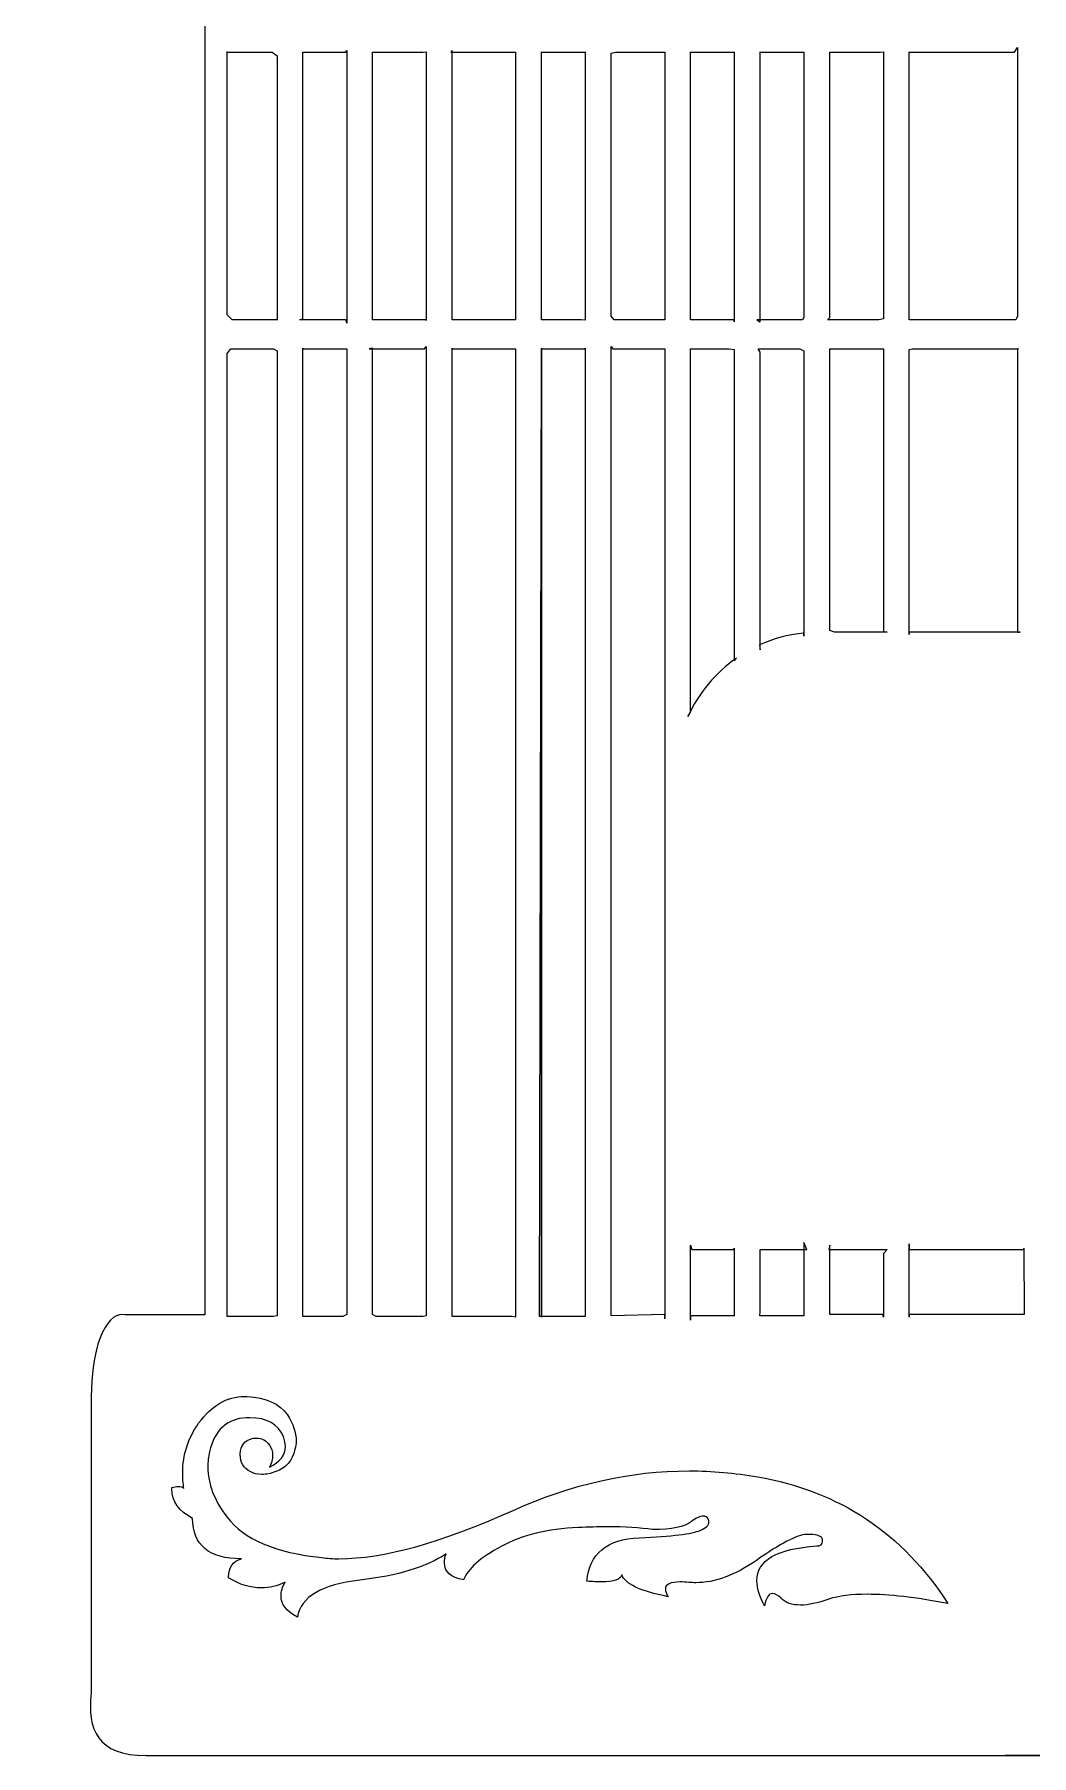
# Model space of a CAD drawing. Header units: centimetres. Extents: x -5.2 to 5.2, y -9.5 to 9.5.
# Drawn here: x -5.21 to 0, y -9.5 to -0.52 of the extents above; entities that cross this region are included whole.
import ezdxf

# ---------------------------------------------------------------- set-up
doc = ezdxf.new("R2010")
doc.units = ezdxf.units.CM
doc.header["$MEASUREMENT"] = 0
doc.layers.add('Camada 1', color=7, linetype='Continuous')

msp = doc.modelspace()

# ---------------------------------------------------------------- linework, layer by layer
at = {"layer": 'Camada 1'}
for points, knots in [([(0.13815, -9.50283), (0.13815, -9.50283), (-4.36577, -9.50283), (-4.62255, -9.50283), (-4.62255, -9.50283), (-4.87938, -9.50283), (-4.92873, -9.36456), (-4.90901, -9.17692), (-4.90901, -9.17692), (-4.90901, -9.17692), (-4.90901, -7.95216), (-4.90901, -7.63612), (-4.90901, -7.63612), (-4.90901, -7.32005), (-4.81021, -7.18178), (-4.73121, -7.20149), (-4.73121, -7.20149), (-4.73121, -7.20149), (-4.31635, -7.20148), (-4.31635, -7.20148), (-4.31635, -7.20148), (-4.31635, -7.20148), (-4.31635, 0.75999), (-4.31635, 0.75999), (-4.31635, 0.75999), (-4.31635, 0.75999), (-5.20529, 0.75999), (-5.20529, 0.75999), (-5.20529, 0.75999), (-5.20529, 0.75999), (-5.20529, 1.29331), (-5.20529, 1.29331), (-5.20529, 1.29331), (-5.20529, 1.29331), (-5.20529, 1.29331), (-4.89911, 1.29331), (-4.89911, 1.29331), (-4.59293, 1.29331), (-2.59573, 2.51841), (-2.47926, 3.08121), (-2.47926, 3.08121), (-2.41997, 3.36757), (-2.49897, 3.99968), (-2.11379, 4.42442), (-2.11379, 4.42442), (-1.61352, 4.97602), (-0.70398, 5.31914), (-0.52356, 5.35308), (-0.52356, 5.35308), (-0.52356, 5.35308), (-0.52356, 5.69871), (-0.52356, 5.69871), (-0.52356, 5.69871), (-0.52356, 5.69871), (-0.26679, 5.6987), (-0.26679, 5.6987), (-0.26679, 5.6987), (-0.26679, 5.6987), (-0.26679, 5.93582), (-0.26679, 5.93582), (-0.26679, 5.93582), (-0.26679, 5.93582), (-0.20737, 5.93582), (-0.20737, 5.93582), (-0.20737, 5.93582), (-0.20737, 5.93582), (-0.20737, 6.06502), (-0.20737, 6.06502), (-0.20737, 6.06502), (-0.51537, 6.11214), (-0.73826, 6.24965), (-0.73826, 6.41197), (-0.73826, 6.41197), (-0.73826, 6.5863), (-0.48098, 6.73209), (-0.13731, 6.76786), (-0.13731, 6.76786), (-0.13731, 6.76786), (-0.13924, 7.03681), (-0.13924, 7.03681), (-0.13924, 7.03681), (-0.74484, 7.11788), (-1.21189, 7.63659), (-1.21189, 8.26445), (-1.21189, 8.26445), (-1.21189, 8.93959), (-0.67172, 9.48854), (0.00001, 9.50283), (0.00001, 9.50283), (0.67176, 9.48854), (1.21191, 8.93956), (1.21191, 8.26445), (1.21191, 8.26445), (1.21191, 7.63659), (0.74487, 7.11788), (0.13926, 7.03681), (0.13926, 7.03681), (0.13926, 7.03681), (0.13733, 6.76786), (0.13733, 6.76786), (0.13733, 6.76786), (0.481, 6.73209), (0.73828, 6.58633), (0.73828, 6.41197), (0.73828, 6.41197), (0.73828, 6.24965), (0.51539, 6.11212), (0.20742, 6.06502), (0.20742, 6.06502), (0.20742, 6.06502), (0.20742, 5.93582), (0.20742, 5.93582), (0.20742, 5.93582), (0.20742, 5.93582), (0.26685, 5.93582), (0.26685, 5.93582), (0.26685, 5.93582), (0.26685, 5.93582), (0.26685, 5.6987), (0.26685, 5.6987), (0.26685, 5.6987), (0.26685, 5.6987), (0.52362, 5.6987), (0.52362, 5.6987), (0.52362, 5.6987), (0.52362, 5.6987), (0.52362, 5.35307), (0.52362, 5.35307), (0.52362, 5.35307), (0.70404, 5.31912), (1.61354, 4.97601), (2.11385, 4.42441), (2.11385, 4.42441), (2.49903, 3.99967), (2.42, 3.36756), (2.47932, 3.0812), (2.47932, 3.0812), (2.59579, 2.5184), (4.59302, 1.2933), (4.89917, 1.2933), (4.89917, 1.2933), (5.20535, 1.2933), (5.20535, 1.2933), (5.20535, 1.2933), (5.20535, 1.2933), (5.20535, 1.2933), (5.20535, 0.75998), (5.20535, 0.75998), (5.20535, 0.75998), (5.20535, 0.75998), (4.3164, 0.75999), (4.3164, 0.75999), (4.3164, 0.75999), (4.3164, 0.75999), (4.3164, -7.20145), (4.3164, -7.20145), (4.3164, -7.20145), (4.3164, -7.20145), (4.73127, -7.20146), (4.73127, -7.20146), (4.73127, -7.20146), (4.81025, -7.18175), (4.90907, -7.31999), (4.90907, -7.63609), (4.90907, -7.63609), (4.90907, -7.95213), (4.90907, -9.17689), (4.90907, -9.17689), (4.90907, -9.17689), (4.92878, -9.36456), (4.87944, -9.5028), (4.62261, -9.5028), (4.62261, -9.5028), (4.36583, -9.5028), (-0.13809, -9.5028), (-0.13809, -9.5028), (-0.13809, -9.5028), (-0.13809, -9.5028), (0.13815, -9.50283), (0.13815, -9.50283)], [0, 0, 0, 0, 0.0217391, 0.0217391, 0.0217391, 0.0217391, 0.0434783, 0.0434783, 0.0434783, 0.0434783, 0.0652174, 0.0652174, 0.0652174, 0.0652174, 0.0869565, 0.0869565, 0.0869565, 0.0869565, 0.1086957, 0.1086957, 0.1086957, 0.1086957, 0.1304348, 0.1304348, 0.1304348, 0.1304348, 0.1521739, 0.1521739, 0.1521739, 0.1521739, 0.173913, 0.173913, 0.173913, 0.173913, 0.1956522, 0.1956522, 0.1956522, 0.1956522, 0.2173913, 0.2173913, 0.2173913, 0.2173913, 0.2391304, 0.2391304, 0.2391304, 0.2391304, 0.2608696, 0.2608696, 0.2608696, 0.2608696, 0.2826087, 0.2826087, 0.2826087, 0.2826087, 0.3043478, 0.3043478, 0.3043478, 0.3043478, 0.326087, 0.326087, 0.326087, 0.326087, 0.3478261, 0.3478261, 0.3478261, 0.3478261, 0.3695652, 0.3695652, 0.3695652, 0.3695652, 0.3913043, 0.3913043, 0.3913043, 0.3913043, 0.4130435, 0.4130435, 0.4130435, 0.4130435, 0.4347826, 0.4347826, 0.4347826, 0.4347826, 0.4565217, 0.4565217, 0.4565217, 0.4565217, 0.4782609, 0.4782609, 0.4782609, 0.4782609, 0.5, 0.5, 0.5, 0.5, 0.5217391, 0.5217391, 0.5217391, 0.5217391, 0.5434783, 0.5434783, 0.5434783, 0.5434783, 0.5652174, 0.5652174, 0.5652174, 0.5652174, 0.5869565, 0.5869565, 0.5869565, 0.5869565, 0.6086957, 0.6086957, 0.6086957, 0.6086957, 0.6304348, 0.6304348, 0.6304348, 0.6304348, 0.6521739, 0.6521739, 0.6521739, 0.6521739, 0.673913, 0.673913, 0.673913, 0.673913, 0.6956522, 0.6956522, 0.6956522, 0.6956522, 0.7173913, 0.7173913, 0.7173913, 0.7173913, 0.7391304, 0.7391304, 0.7391304, 0.7391304, 0.7608696, 0.7608696, 0.7608696, 0.7608696, 0.7826087, 0.7826087, 0.7826087, 0.7826087, 0.8043478, 0.8043478, 0.8043478, 0.8043478, 0.826087, 0.826087, 0.826087, 0.826087, 0.8478261, 0.8478261, 0.8478261, 0.8478261, 0.8695652, 0.8695652, 0.8695652, 0.8695652, 0.8913043, 0.8913043, 0.8913043, 0.8913043, 0.9130435, 0.9130435, 0.9130435, 0.9130435, 0.9347826, 0.9347826, 0.9347826, 0.9347826, 0.9565217, 0.9565217, 0.9565217, 0.9565217, 1, 1, 1, 1]), ([(-4.17329, -2.00726), (-4.17329, -2.00726), (-3.93847, -2.00726), (-3.93847, -2.00726), (-3.93847, -2.00726), (-3.93847, -2.00726), (-3.93842, -2.00991), (-3.93842, -2.00991), (-3.93842, -2.00991), (-3.93842, -2.00991), (-3.93842, -0.62931), (-3.93842, -0.62931), (-3.93842, -0.62931), (-3.93842, -0.62931), (-3.96366, -0.61015), (-3.96366, -0.61015), (-3.96366, -0.61015), (-3.96366, -0.61015), (-4.20218, -0.61016), (-4.20218, -0.61016), (-4.20218, -0.61016), (-4.20218, -0.61016), (-4.19832, -0.61016), (-4.19832, -0.61016), (-4.19832, -0.61016), (-4.19832, -0.61016), (-4.19832, -1.98128), (-4.19832, -1.98128), (-4.19832, -1.98128), (-4.19832, -1.98128), (-4.17329, -2.00726), (-4.17329, -2.00726)], [0, 0, 0, 0, 0.1111111, 0.1111111, 0.1111111, 0.1111111, 0.2222222, 0.2222222, 0.2222222, 0.2222222, 0.3333333, 0.3333333, 0.3333333, 0.3333333, 0.4444444, 0.4444444, 0.4444444, 0.4444444, 0.5555556, 0.5555556, 0.5555556, 0.5555556, 0.6666667, 0.6666667, 0.6666667, 0.6666667, 0.7777778, 0.7777778, 0.7777778, 0.7777778, 1, 1, 1, 1]), ([(-3.81901, -2.00726), (-3.81901, -2.00726), (-3.58051, -2.00726), (-3.58051, -2.00726), (-3.58051, -2.00726), (-3.58051, -2.00726), (-3.57519, -2.02443), (-3.57519, -2.02443), (-3.57519, -2.02443), (-3.57519, -2.02443), (-3.57519, -0.60047), (-3.57519, -0.60047), (-3.57519, -0.60047), (-3.57519, -0.60047), (-3.58051, -0.61015), (-3.58051, -0.61015), (-3.58051, -0.61015), (-3.58051, -0.61015), (-3.80459, -0.61016), (-3.80459, -0.61016), (-3.80459, -0.61016), (-3.80459, -0.61016), (-3.80372, -0.62942), (-3.80372, -0.62942), (-3.80372, -0.62942), (-3.80372, -0.62942), (-3.80372, -2.00274), (-3.80372, -2.00274), (-3.80372, -2.00274), (-3.80372, -2.00274), (-3.81901, -2.00726), (-3.81901, -2.00726)], [0, 0, 0, 0, 0.1111111, 0.1111111, 0.1111111, 0.1111111, 0.2222222, 0.2222222, 0.2222222, 0.2222222, 0.3333333, 0.3333333, 0.3333333, 0.3333333, 0.4444444, 0.4444444, 0.4444444, 0.4444444, 0.5555556, 0.5555556, 0.5555556, 0.5555556, 0.6666667, 0.6666667, 0.6666667, 0.6666667, 0.7777778, 0.7777778, 0.7777778, 0.7777778, 1, 1, 1, 1]), ([(-3.17575, -0.61016), (-3.17575, -0.61016), (-3.44055, -0.61016), (-3.44055, -0.61016), (-3.44055, -0.61016), (-3.44055, -0.61016), (-3.44055, -0.61498), (-3.44055, -0.61498), (-3.44055, -0.61498), (-3.44055, -0.61498), (-3.44055, -2.0028), (-3.44055, -2.0028), (-3.44055, -2.0028), (-3.44055, -2.0028), (-3.44055, -2.0073), (-3.44055, -2.0073), (-3.44055, -2.0073), (-3.44055, -2.0073), (-3.16022, -2.00729), (-3.16022, -2.00729), (-3.16022, -2.00729), (-3.16022, -2.00729), (-3.16017, -2.01004), (-3.16017, -2.01004), (-3.16017, -2.01004), (-3.16017, -2.01004), (-3.16017, -0.60775), (-3.16017, -0.60775), (-3.16017, -0.60775), (-3.16017, -0.60775), (-3.17575, -0.61016), (-3.17575, -0.61016)], [0, 0, 0, 0, 0.1111111, 0.1111111, 0.1111111, 0.1111111, 0.2222222, 0.2222222, 0.2222222, 0.2222222, 0.3333333, 0.3333333, 0.3333333, 0.3333333, 0.4444444, 0.4444444, 0.4444444, 0.4444444, 0.5555556, 0.5555556, 0.5555556, 0.5555556, 0.6666667, 0.6666667, 0.6666667, 0.6666667, 0.7777778, 0.7777778, 0.7777778, 0.7777778, 1, 1, 1, 1]), ([(-3.02547, -2.00726), (-3.02547, -2.00726), (-2.69326, -2.00726), (-2.69326, -2.00726), (-2.69326, -2.00726), (-2.69326, -2.00726), (-2.69321, -2.00266), (-2.69321, -2.00266), (-2.69321, -2.00266), (-2.69321, -2.00266), (-2.69321, -0.61489), (-2.69321, -0.61489), (-2.69321, -0.61489), (-2.69321, -0.61489), (-2.69326, -0.61013), (-2.69326, -0.61013), (-2.69326, -0.61013), (-2.69326, -0.61013), (-3.03116, -0.61013), (-3.03116, -0.61013), (-3.03116, -0.61013), (-3.03116, -0.61013), (-3.02547, -0.60045), (-3.02547, -0.60045), (-3.02547, -0.60045), (-3.02547, -0.60045), (-3.02547, -2.00274), (-3.02547, -2.00274), (-3.02547, -2.00274), (-3.02547, -2.00274), (-3.02547, -2.00726), (-3.02547, -2.00726)], [0, 0, 0, 0, 0.1111111, 0.1111111, 0.1111111, 0.1111111, 0.2222222, 0.2222222, 0.2222222, 0.2222222, 0.3333333, 0.3333333, 0.3333333, 0.3333333, 0.4444444, 0.4444444, 0.4444444, 0.4444444, 0.5555556, 0.5555556, 0.5555556, 0.5555556, 0.6666667, 0.6666667, 0.6666667, 0.6666667, 0.7777778, 0.7777778, 0.7777778, 0.7777778, 1, 1, 1, 1]), ([(-2.55853, -2.00726), (-2.55853, -2.00726), (-2.35163, -2.00726), (-2.35163, -2.00726), (-2.35163, -2.00726), (-2.35163, -2.00726), (-2.33004, -2.00996), (-2.33004, -2.00996), (-2.33004, -2.00996), (-2.33004, -2.00996), (-2.33004, -0.60777), (-2.33004, -0.60777), (-2.33004, -0.60777), (-2.33004, -0.60777), (-2.33009, -0.61015), (-2.33009, -0.61015), (-2.33009, -0.61015), (-2.33009, -0.61015), (-2.55853, -0.61016), (-2.55853, -0.61016), (-2.55853, -0.61016), (-2.55853, -0.61016), (-2.55853, -0.60767), (-2.55853, -0.60767), (-2.55853, -0.60767), (-2.55853, -0.60767), (-2.55853, -2.00266), (-2.55853, -2.00266), (-2.55853, -2.00266), (-2.55853, -2.00266), (-2.55853, -2.00726), (-2.55853, -2.00726)], [0, 0, 0, 0, 0.1111111, 0.1111111, 0.1111111, 0.1111111, 0.2222222, 0.2222222, 0.2222222, 0.2222222, 0.3333333, 0.3333333, 0.3333333, 0.3333333, 0.4444444, 0.4444444, 0.4444444, 0.4444444, 0.5555556, 0.5555556, 0.5555556, 0.5555556, 0.6666667, 0.6666667, 0.6666667, 0.6666667, 0.7777778, 0.7777778, 0.7777778, 0.7777778, 1, 1, 1, 1]), ([(-2.1782, -2.00726), (-2.1782, -2.00726), (-1.91499, -2.00726), (-1.91499, -2.00726), (-1.91499, -2.00726), (-1.91499, -2.00726), (-1.91499, -2.00266), (-1.91499, -2.00266), (-1.91499, -2.00266), (-1.91499, -2.00266), (-1.91499, -0.61016), (-1.91499, -0.61016), (-1.91499, -0.61016), (-1.91499, -0.61016), (-1.91798, -0.61016), (-1.91798, -0.61016), (-1.91798, -0.61016), (-1.91798, -0.61016), (-2.17095, -0.61016), (-2.17095, -0.61016), (-2.17095, -0.61016), (-2.17095, -0.61016), (-2.19537, -0.61498), (-2.19537, -0.61498), (-2.19537, -0.61498), (-2.19537, -0.61498), (-2.19537, -1.9883), (-2.19537, -1.9883), (-2.19537, -1.9883), (-2.19537, -1.9883), (-2.1782, -2.00726), (-2.1782, -2.00726)], [0, 0, 0, 0, 0.1111111, 0.1111111, 0.1111111, 0.1111111, 0.2222222, 0.2222222, 0.2222222, 0.2222222, 0.3333333, 0.3333333, 0.3333333, 0.3333333, 0.4444444, 0.4444444, 0.4444444, 0.4444444, 0.5555556, 0.5555556, 0.5555556, 0.5555556, 0.6666667, 0.6666667, 0.6666667, 0.6666667, 0.7777778, 0.7777778, 0.7777778, 0.7777778, 1, 1, 1, 1]), ([(-1.78032, -2.00726), (-1.78032, -2.00726), (-1.55182, -2.00726), (-1.55182, -2.00726), (-1.55182, -2.00726), (-1.55182, -2.00726), (-1.55182, -2.01721), (-1.55182, -2.01721), (-1.55182, -2.01721), (-1.55182, -2.01721), (-1.55182, -0.61016), (-1.55182, -0.61016), (-1.55182, -0.61016), (-1.55182, -0.61016), (-1.56378, -0.61016), (-1.56378, -0.61016), (-1.56378, -0.61016), (-1.56378, -0.61016), (-1.78034, -0.61016), (-1.78034, -0.61016), (-1.78034, -0.61016), (-1.78034, -0.61016), (-1.78034, -0.60767), (-1.78034, -0.60767), (-1.78034, -0.60767), (-1.78034, -0.60767), (-1.78034, -2.00266), (-1.78034, -2.00266), (-1.78034, -2.00266), (-1.78034, -2.00266), (-1.78034, -2.00726), (-1.78034, -2.00726), (-1.78034, -2.00726), (-1.78034, -2.00726), (-1.78032, -2.00726), (-1.78032, -2.00726)], [0, 0, 0, 0, 0.1, 0.1, 0.1, 0.1, 0.2, 0.2, 0.2, 0.2, 0.3, 0.3, 0.3, 0.3, 0.4, 0.4, 0.4, 0.4, 0.5, 0.5, 0.5, 0.5, 0.6, 0.6, 0.6, 0.6, 0.7, 0.7, 0.7, 0.7, 0.8, 0.8, 0.8, 0.8, 1, 1, 1, 1]), ([(-1.43366, -2.00726), (-1.43366, -2.00726), (-1.19508, -2.00726), (-1.19508, -2.00726), (-1.19508, -2.00726), (-1.19508, -2.00726), (-1.18865, -1.99541), (-1.18865, -1.99541), (-1.18865, -1.99541), (-1.18865, -1.99541), (-1.18865, -0.62212), (-1.18865, -0.62212), (-1.18865, -0.62212), (-1.18865, -0.62212), (-1.18868, -0.61016), (-1.18868, -0.61016), (-1.18868, -0.61016), (-1.18868, -0.61016), (-1.41916, -0.61016), (-1.41916, -0.61016), (-1.41916, -0.61016), (-1.41916, -0.61016), (-1.41712, -0.61016), (-1.41712, -0.61016), (-1.41712, -0.61016), (-1.41712, -0.61016), (-1.41712, -2.01721), (-1.41712, -2.01721), (-1.41712, -2.01721), (-1.41712, -2.01721), (-1.43366, -2.00726), (-1.43366, -2.00726)], [0, 0, 0, 0, 0.1111111, 0.1111111, 0.1111111, 0.1111111, 0.2222222, 0.2222222, 0.2222222, 0.2222222, 0.3333333, 0.3333333, 0.3333333, 0.3333333, 0.4444444, 0.4444444, 0.4444444, 0.4444444, 0.5555556, 0.5555556, 0.5555556, 0.5555556, 0.6666667, 0.6666667, 0.6666667, 0.6666667, 0.7777778, 0.7777778, 0.7777778, 0.7777778, 1, 1, 1, 1]), ([(-1.06496, -2.00726), (-1.06496, -2.00726), (-0.79749, -2.00726), (-0.79749, -2.00726), (-0.79749, -2.00726), (-0.79749, -2.00726), (-0.77357, -2.00271), (-0.77357, -2.00271), (-0.77357, -2.00271), (-0.77357, -2.00271), (-0.77357, -0.60767), (-0.77357, -0.60767), (-0.77357, -0.60767), (-0.77357, -0.60767), (-0.79029, -0.61016), (-0.79029, -0.61016), (-0.79029, -0.61016), (-0.79029, -0.61016), (-1.05395, -0.61016), (-1.05395, -0.61016), (-1.05395, -0.61016), (-1.05395, -0.61016), (-1.05395, -0.62212), (-1.05395, -0.62212), (-1.05395, -0.62212), (-1.05395, -0.62212), (-1.05395, -1.99541), (-1.05395, -1.99541), (-1.05395, -1.99541), (-1.05395, -1.99541), (-1.06496, -2.00726), (-1.06496, -2.00726)], [0, 0, 0, 0, 0.1111111, 0.1111111, 0.1111111, 0.1111111, 0.2222222, 0.2222222, 0.2222222, 0.2222222, 0.3333333, 0.3333333, 0.3333333, 0.3333333, 0.4444444, 0.4444444, 0.4444444, 0.4444444, 0.5555556, 0.5555556, 0.5555556, 0.5555556, 0.6666667, 0.6666667, 0.6666667, 0.6666667, 0.7777778, 0.7777778, 0.7777778, 0.7777778, 1, 1, 1, 1]), ([(-0.08913, -0.61016), (-0.08913, -0.61016), (-0.6389, -0.61016), (-0.6389, -0.61016), (-0.6389, -0.61016), (-0.6389, -0.61016), (-0.6389, -0.60767), (-0.6389, -0.60767), (-0.6389, -0.60767), (-0.6389, -0.60767), (-0.6389, -2.00271), (-0.6389, -2.00271), (-0.6389, -2.00271), (-0.6389, -2.00271), (-0.6389, -2.00726), (-0.6389, -2.00726), (-0.6389, -2.00726), (-0.6389, -2.00726), (-0.08193, -2.00726), (-0.08193, -2.00726), (-0.08193, -2.00726), (-0.08193, -2.00726), (-0.07365, -1.98832), (-0.07365, -1.98832), (-0.07365, -1.98832), (-0.07365, -1.98832), (-0.07365, -0.58603), (-0.07365, -0.58603), (-0.07365, -0.58603), (-0.07365, -0.58603), (-0.08913, -0.61016), (-0.08913, -0.61016)], [0, 0, 0, 0, 0.1111111, 0.1111111, 0.1111111, 0.1111111, 0.2222222, 0.2222222, 0.2222222, 0.2222222, 0.3333333, 0.3333333, 0.3333333, 0.3333333, 0.4444444, 0.4444444, 0.4444444, 0.4444444, 0.5555556, 0.5555556, 0.5555556, 0.5555556, 0.6666667, 0.6666667, 0.6666667, 0.6666667, 0.7777778, 0.7777778, 0.7777778, 0.7777778, 1, 1, 1, 1]), ([(-3.57522, -7.20029), (-3.57522, -7.20029), (-3.57522, -2.15874), (-3.57522, -2.15874), (-3.57522, -2.15874), (-3.57522, -2.15874), (-3.58054, -2.15874), (-3.58054, -2.15874), (-3.58054, -2.15874), (-3.58054, -2.15874), (-3.80372, -2.15874), (-3.80372, -2.15874), (-3.80372, -2.15874), (-3.80372, -2.15874), (-3.80372, -2.15451), (-3.80372, -2.15451), (-3.80372, -2.15451), (-3.80372, -2.15451), (-3.80372, -7.2003), (-3.80372, -7.2003), (-3.80372, -7.2003), (-3.80372, -7.2003), (-3.80372, -7.21112), (-3.80372, -7.21112), (-3.80372, -7.21112), (-3.80372, -7.21112), (-3.59493, -7.21111), (-3.59493, -7.21111), (-3.59493, -7.21111), (-3.59493, -7.21111), (-3.57522, -7.20029), (-3.57522, -7.20029)], [0, 0, 0, 0, 0.1111111, 0.1111111, 0.1111111, 0.1111111, 0.2222222, 0.2222222, 0.2222222, 0.2222222, 0.3333333, 0.3333333, 0.3333333, 0.3333333, 0.4444444, 0.4444444, 0.4444444, 0.4444444, 0.5555556, 0.5555556, 0.5555556, 0.5555556, 0.6666667, 0.6666667, 0.6666667, 0.6666667, 0.7777778, 0.7777778, 0.7777778, 0.7777778, 1, 1, 1, 1]), ([(-3.16017, -7.20749), (-3.16017, -7.20749), (-3.16017, -2.14731), (-3.16017, -2.14731), (-3.16017, -2.14731), (-3.16017, -2.14731), (-3.16853, -2.15877), (-3.16853, -2.15877), (-3.16853, -2.15877), (-3.16853, -2.15877), (-3.45761, -2.15876), (-3.45761, -2.15876), (-3.45761, -2.15876), (-3.45761, -2.15876), (-3.44052, -2.15458), (-3.44052, -2.15458), (-3.44052, -2.15458), (-3.44052, -2.15458), (-3.44052, -7.20032), (-3.44052, -7.20032), (-3.44052, -7.20032), (-3.44052, -7.20032), (-3.42152, -7.21114), (-3.42152, -7.21114), (-3.42152, -7.21114), (-3.42152, -7.21114), (-3.17565, -7.21114), (-3.17565, -7.21114), (-3.17565, -7.21114), (-3.17565, -7.21114), (-3.16017, -7.20749), (-3.16017, -7.20749)], [0, 0, 0, 0, 0.1111111, 0.1111111, 0.1111111, 0.1111111, 0.2222222, 0.2222222, 0.2222222, 0.2222222, 0.3333333, 0.3333333, 0.3333333, 0.3333333, 0.4444444, 0.4444444, 0.4444444, 0.4444444, 0.5555556, 0.5555556, 0.5555556, 0.5555556, 0.6666667, 0.6666667, 0.6666667, 0.6666667, 0.7777778, 0.7777778, 0.7777778, 0.7777778, 1, 1, 1, 1]), ([(-2.69321, -2.15874), (-2.69321, -2.15874), (-3.02547, -2.15874), (-3.02547, -2.15874), (-3.02547, -2.15874), (-3.02547, -2.15874), (-3.02547, -2.15456), (-3.02547, -2.15456), (-3.02547, -2.15456), (-3.02547, -2.15456), (-3.02547, -7.20749), (-3.02547, -7.20749), (-3.02547, -7.20749), (-3.02547, -7.20749), (-3.02547, -7.21114), (-3.02547, -7.21114), (-3.02547, -7.21114), (-3.02547, -7.21114), (-2.71302, -7.21114), (-2.71302, -7.21114), (-2.71302, -7.21114), (-2.71302, -7.21114), (-2.6932, -7.21476), (-2.6932, -7.21476), (-2.6932, -7.21476), (-2.6932, -7.21476), (-2.69321, -2.16895), (-2.69321, -2.16895), (-2.69321, -2.16895), (-2.69321, -2.16895), (-2.69321, -2.15874), (-2.69321, -2.15874)], [0, 0, 0, 0, 0.1111111, 0.1111111, 0.1111111, 0.1111111, 0.2222222, 0.2222222, 0.2222222, 0.2222222, 0.3333333, 0.3333333, 0.3333333, 0.3333333, 0.4444444, 0.4444444, 0.4444444, 0.4444444, 0.5555556, 0.5555556, 0.5555556, 0.5555556, 0.6666667, 0.6666667, 0.6666667, 0.6666667, 0.7777778, 0.7777778, 0.7777778, 0.7777778, 1, 1, 1, 1]), ([(-2.56854, -7.21111), (-2.56854, -7.21111), (-2.33009, -7.21111), (-2.33009, -7.21111), (-2.33009, -7.21111), (-2.33009, -7.21111), (-2.33004, -7.20746), (-2.33004, -7.20746), (-2.33004, -7.20746), (-2.33004, -7.20746), (-2.33004, -2.15456), (-2.33004, -2.15456), (-2.33004, -2.15456), (-2.33004, -2.15456), (-2.33004, -2.15874), (-2.33004, -2.15874), (-2.33004, -2.15874), (-2.33004, -2.15874), (-2.55853, -2.15874), (-2.55853, -2.15874), (-2.55853, -2.15874), (-2.55853, -2.15874), (-2.56854, -7.21111), (-2.56854, -7.21111)], [0, 0, 0, 0, 0.1428571, 0.1428571, 0.1428571, 0.1428571, 0.2857143, 0.2857143, 0.2857143, 0.2857143, 0.4285714, 0.4285714, 0.4285714, 0.4285714, 0.5714286, 0.5714286, 0.5714286, 0.5714286, 0.7142857, 0.7142857, 0.7142857, 0.7142857, 1, 1, 1, 1]), ([(-2.55853, -7.21474), (-2.55853, -7.21474), (-2.55853, -2.15445), (-2.55853, -2.15445), (-2.55853, -2.15445), (-2.55853, -2.15445), (-2.55853, -7.21474), (-2.55853, -7.21474)], [0, 0, 0, 0, 0.3333333, 0.3333333, 0.3333333, 0.3333333, 1, 1, 1, 1]), ([(-1.91499, -7.20024), (-1.91499, -7.20024), (-1.91499, -2.1689), (-1.91499, -2.1689), (-1.91499, -2.1689), (-1.91499, -2.1689), (-1.91504, -2.15874), (-1.91504, -2.15874), (-1.91504, -2.15874), (-1.91504, -2.15874), (-2.18545, -2.15874), (-2.18545, -2.15874), (-2.18545, -2.15874), (-2.18545, -2.15874), (-2.19537, -2.14728), (-2.19537, -2.14728), (-2.19537, -2.14728), (-2.19537, -2.14728), (-2.19537, -7.20746), (-2.19537, -7.20746), (-2.19537, -7.20746), (-2.19537, -7.20746), (-1.91499, -7.20024), (-1.91499, -7.20024)], [0, 0, 0, 0, 0.1428571, 0.1428571, 0.1428571, 0.1428571, 0.2857143, 0.2857143, 0.2857143, 0.2857143, 0.4285714, 0.4285714, 0.4285714, 0.4285714, 0.5714286, 0.5714286, 0.5714286, 0.5714286, 0.7142857, 0.7142857, 0.7142857, 0.7142857, 1, 1, 1, 1]), ([(-3.93839, -7.20754), (-3.93839, -7.20754), (-3.93839, -2.16895), (-3.93839, -2.16895), (-3.93839, -2.16895), (-3.93839, -2.16895), (-3.95643, -2.15874), (-3.95643, -2.15874), (-3.95643, -2.15874), (-3.95643, -2.15874), (-4.18048, -2.15874), (-4.18048, -2.15874), (-4.18048, -2.15874), (-4.18048, -2.15874), (-4.19831, -2.18356), (-4.19831, -2.18356), (-4.19831, -2.18356), (-4.19831, -2.18356), (-4.19831, -7.21112), (-4.19831, -7.21112), (-4.19831, -7.21112), (-4.19831, -7.21112), (-3.95643, -7.21111), (-3.95643, -7.21111), (-3.95643, -7.21111), (-3.95643, -7.21111), (-3.93839, -7.20754), (-3.93839, -7.20754)], [0, 0, 0, 0, 0.125, 0.125, 0.125, 0.125, 0.25, 0.25, 0.25, 0.25, 0.375, 0.375, 0.375, 0.375, 0.5, 0.5, 0.5, 0.5, 0.625, 0.625, 0.625, 0.625, 0.75, 0.75, 0.75, 0.75, 1, 1, 1, 1]), ([(-1.78032, -2.1617), (-1.78032, -2.1617), (-1.78032, -4.05572), (-1.78032, -4.05572), (-1.78032, -4.05572), (-1.78032, -4.05572), (-1.79355, -4.07816), (-1.79355, -4.07816), (-1.79355, -4.07816), (-1.73791, -3.95505), (-1.64991, -3.84969), (-1.54032, -3.77302), (-1.54032, -3.77302), (-1.54032, -3.77302), (-1.55183, -3.78826), (-1.55183, -3.78826), (-1.55183, -3.78826), (-1.55183, -3.78826), (-1.55183, -2.16176), (-1.55183, -2.16176), (-1.55183, -2.16176), (-1.55183, -2.16176), (-1.57824, -2.15877), (-1.57824, -2.15877), (-1.57824, -2.15877), (-1.57824, -2.15877), (-1.78034, -2.15876), (-1.78034, -2.15876), (-1.78034, -2.15876), (-1.78034, -2.15876), (-1.78032, -2.1617), (-1.78032, -2.1617)], [0, 0, 0, 0, 0.1111111, 0.1111111, 0.1111111, 0.1111111, 0.2222222, 0.2222222, 0.2222222, 0.2222222, 0.3333333, 0.3333333, 0.3333333, 0.3333333, 0.4444444, 0.4444444, 0.4444444, 0.4444444, 0.5555556, 0.5555556, 0.5555556, 0.5555556, 0.6666667, 0.6666667, 0.6666667, 0.6666667, 0.7777778, 0.7777778, 0.7777778, 0.7777778, 1, 1, 1, 1]), ([(-1.18863, -3.63638), (-1.18863, -3.63638), (-1.18863, -2.16889), (-1.18863, -2.16889), (-1.18863, -2.16889), (-1.18863, -2.16889), (-1.20956, -2.15873), (-1.20956, -2.15873), (-1.20956, -2.15873), (-1.20956, -2.15873), (-1.42641, -2.15874), (-1.42641, -2.15874), (-1.42641, -2.15874), (-1.42641, -2.15874), (-1.41715, -2.17623), (-1.41715, -2.17623), (-1.41715, -2.17623), (-1.41715, -2.17623), (-1.41715, -3.73039), (-1.41715, -3.73039), (-1.41715, -3.73039), (-1.41715, -3.73039), (-1.42091, -3.7048), (-1.42091, -3.7048), (-1.42091, -3.7048), (-1.34937, -3.67231), (-1.27184, -3.6508), (-1.19038, -3.64233), (-1.19038, -3.64233), (-1.19038, -3.64233), (-1.18863, -3.63638), (-1.18863, -3.63638)], [0, 0, 0, 0, 0.1111111, 0.1111111, 0.1111111, 0.1111111, 0.2222222, 0.2222222, 0.2222222, 0.2222222, 0.3333333, 0.3333333, 0.3333333, 0.3333333, 0.4444444, 0.4444444, 0.4444444, 0.4444444, 0.5555556, 0.5555556, 0.5555556, 0.5555556, 0.6666667, 0.6666667, 0.6666667, 0.6666667, 0.7777778, 0.7777778, 0.7777778, 0.7777778, 1, 1, 1, 1]), ([(-1.02887, -3.63831), (-1.02887, -3.63831), (-0.75416, -3.63831), (-0.75416, -3.63831), (-0.75416, -3.63831), (-0.75416, -3.63831), (-0.77355, -3.63633), (-0.77355, -3.63633), (-0.77355, -3.63633), (-0.77355, -3.63633), (-0.77355, -2.18342), (-0.77355, -2.18342), (-0.77355, -2.18342), (-0.77355, -2.18342), (-0.77355, -2.15873), (-0.77355, -2.15873), (-0.77355, -2.15873), (-0.77355, -2.15873), (-1.05393, -2.15874), (-1.05393, -2.15874), (-1.05393, -2.15874), (-1.05393, -2.15874), (-1.05393, -2.16885), (-1.05393, -2.16885), (-1.05393, -2.16885), (-1.05393, -2.16885), (-1.05393, -3.62919), (-1.05393, -3.62919), (-1.05393, -3.62919), (-1.05393, -3.62919), (-1.02887, -3.63831), (-1.02887, -3.63831)], [0, 0, 0, 0, 0.1111111, 0.1111111, 0.1111111, 0.1111111, 0.2222222, 0.2222222, 0.2222222, 0.2222222, 0.3333333, 0.3333333, 0.3333333, 0.3333333, 0.4444444, 0.4444444, 0.4444444, 0.4444444, 0.5555556, 0.5555556, 0.5555556, 0.5555556, 0.6666667, 0.6666667, 0.6666667, 0.6666667, 0.7777778, 0.7777778, 0.7777778, 0.7777778, 1, 1, 1, 1]), ([(-0.6389, -3.63831), (-0.6389, -3.63831), (-0.06021, -3.63831), (-0.06021, -3.63831), (-0.06021, -3.63831), (-0.06021, -3.63831), (-0.07367, -3.63831), (-0.07367, -3.63831), (-0.07367, -3.63831), (-0.07367, -3.63831), (-0.07367, -2.15873), (-0.07367, -2.15873), (-0.07367, -2.15873), (-0.07367, -2.15873), (-0.06746, -2.15874), (-0.06746, -2.15874), (-0.06746, -2.15874), (-0.06746, -2.15874), (-0.62409, -2.15874), (-0.62409, -2.15874), (-0.62409, -2.15874), (-0.62409, -2.15874), (-0.63893, -2.16173), (-0.63893, -2.16173), (-0.63893, -2.16173), (-0.63893, -2.16173), (-0.63893, -3.65081), (-0.63893, -3.65081), (-0.63893, -3.65081), (-0.63893, -3.65081), (-0.63893, -3.63831), (-0.63893, -3.63831), (-0.63893, -3.63831), (-0.63893, -3.63831), (-0.6389, -3.63831), (-0.6389, -3.63831)], [0, 0, 0, 0, 0.1, 0.1, 0.1, 0.1, 0.2, 0.2, 0.2, 0.2, 0.3, 0.3, 0.3, 0.3, 0.4, 0.4, 0.4, 0.4, 0.5, 0.5, 0.5, 0.5, 0.6, 0.6, 0.6, 0.6, 0.7, 0.7, 0.7, 0.7, 0.8, 0.8, 0.8, 0.8, 1, 1, 1, 1]), ([(-1.18863, -3.63638), (-1.18863, -3.63638), (-1.18863, -3.6581), (-1.18863, -3.6581), (-1.18863, -3.6581), (-1.18863, -3.6581), (-1.18863, -3.63638), (-1.18863, -3.63638)], [0, 0, 0, 0, 0.3333333, 0.3333333, 0.3333333, 0.3333333, 1, 1, 1, 1]), ([(-1.17344, -6.86038), (-1.17344, -6.86038), (-1.41199, -6.86038), (-1.41199, -6.86038), (-1.41199, -6.86038), (-1.41199, -6.86038), (-1.41715, -6.86038), (-1.41715, -6.86038), (-1.41715, -6.86038), (-1.41715, -6.86038), (-1.41715, -7.18566), (-1.41715, -7.18566), (-1.41715, -7.18566), (-1.41715, -7.18566), (-1.41924, -7.20733), (-1.41924, -7.20733), (-1.41924, -7.20733), (-1.41924, -7.20733), (-1.18871, -7.20733), (-1.18871, -7.20733), (-1.18871, -7.20733), (-1.18871, -7.20733), (-1.18868, -7.20024), (-1.18868, -7.20024), (-1.18868, -7.20024), (-1.18868, -7.20024), (-1.18868, -6.82435), (-1.18868, -6.82435), (-1.18868, -6.82435), (-1.18868, -6.82435), (-1.17344, -6.86038), (-1.17344, -6.86038)], [0, 0, 0, 0, 0.1111111, 0.1111111, 0.1111111, 0.1111111, 0.2222222, 0.2222222, 0.2222222, 0.2222222, 0.3333333, 0.3333333, 0.3333333, 0.3333333, 0.4444444, 0.4444444, 0.4444444, 0.4444444, 0.5555556, 0.5555556, 0.5555556, 0.5555556, 0.6666667, 0.6666667, 0.6666667, 0.6666667, 0.7777778, 0.7777778, 0.7777778, 0.7777778, 1, 1, 1, 1]), ([(-1.78032, -6.83879), (-1.78032, -6.83879), (-1.78032, -7.22918), (-1.78032, -7.22918), (-1.78032, -7.22918), (-1.78032, -7.22918), (-1.78064, -7.20733), (-1.78064, -7.20733), (-1.78064, -7.20733), (-1.78064, -7.20733), (-1.55187, -7.20733), (-1.55187, -7.20733), (-1.55187, -7.20733), (-1.55187, -7.20733), (-1.55182, -7.20749), (-1.55182, -7.20749), (-1.55182, -7.20749), (-1.55182, -7.20749), (-1.55182, -6.85313), (-1.55182, -6.85313), (-1.55182, -6.85313), (-1.55182, -6.85313), (-1.55653, -6.86035), (-1.55653, -6.86035), (-1.55653, -6.86035), (-1.55653, -6.86035), (-1.77344, -6.86036), (-1.77344, -6.86036), (-1.77344, -6.86036), (-1.77344, -6.86036), (-1.78032, -6.83879), (-1.78032, -6.83879)], [0, 0, 0, 0, 0.1111111, 0.1111111, 0.1111111, 0.1111111, 0.2222222, 0.2222222, 0.2222222, 0.2222222, 0.3333333, 0.3333333, 0.3333333, 0.3333333, 0.4444444, 0.4444444, 0.4444444, 0.4444444, 0.5555556, 0.5555556, 0.5555556, 0.5555556, 0.6666667, 0.6666667, 0.6666667, 0.6666667, 0.7777778, 0.7777778, 0.7777778, 0.7777778, 1, 1, 1, 1]), ([(-0.75423, -6.86038), (-0.75423, -6.86038), (-1.05779, -6.86038), (-1.05779, -6.86038), (-1.05779, -6.86038), (-1.05779, -6.86038), (-1.05398, -6.83882), (-1.05398, -6.83882), (-1.05398, -6.83882), (-1.05398, -6.83882), (-1.05398, -7.20027), (-1.05398, -7.20027), (-1.05398, -7.20027), (-1.05398, -7.20027), (-0.77588, -7.20027), (-0.77588, -7.20027), (-0.77588, -7.20027), (-0.77588, -7.20027), (-0.7736, -7.21477), (-0.7736, -7.21477), (-0.7736, -7.21477), (-0.7736, -7.21477), (-0.7736, -6.88208), (-0.7736, -6.88208), (-0.7736, -6.88208), (-0.7736, -6.88208), (-0.75423, -6.86038), (-0.75423, -6.86038)], [0, 0, 0, 0, 0.125, 0.125, 0.125, 0.125, 0.25, 0.25, 0.25, 0.25, 0.375, 0.375, 0.375, 0.375, 0.5, 0.5, 0.5, 0.5, 0.625, 0.625, 0.625, 0.625, 0.75, 0.75, 0.75, 0.75, 1, 1, 1, 1]), ([(-0.63853, -7.20024), (-0.63853, -7.20024), (-0.03854, -7.20024), (-0.03854, -7.20024), (-0.03854, -7.20024), (-0.03854, -7.20024), (-0.03997, -6.85313), (-0.03997, -6.85313), (-0.03997, -6.85313), (-0.03997, -6.85313), (-0.03854, -6.86035), (-0.03854, -6.86035), (-0.03854, -6.86035), (-0.03854, -6.86035), (-0.63853, -6.86036), (-0.63853, -6.86036), (-0.63853, -6.86036), (-0.63853, -6.86036), (-0.6389, -6.83157), (-0.6389, -6.83157), (-0.6389, -6.83157), (-0.6389, -6.83157), (-0.6389, -7.21471), (-0.6389, -7.21471), (-0.6389, -7.21471), (-0.6389, -7.21471), (-0.63853, -7.20024), (-0.63853, -7.20024)], [0, 0, 0, 0, 0.125, 0.125, 0.125, 0.125, 0.25, 0.25, 0.25, 0.25, 0.375, 0.375, 0.375, 0.375, 0.5, 0.5, 0.5, 0.5, 0.625, 0.625, 0.625, 0.625, 0.75, 0.75, 0.75, 0.75, 1, 1, 1, 1]), ([(-1.91499, -7.22193), (-1.91499, -7.22193), (-1.91499, -7.20026), (-1.91499, -7.20026), (-1.91499, -7.20026), (-1.91499, -7.20026), (-1.91499, -7.22193), (-1.91499, -7.22193)], [0, 0, 0, 0, 0.3333333, 0.3333333, 0.3333333, 0.3333333, 1, 1, 1, 1]), ([(-4.09545, -7.62852), (-4.09545, -7.62852), (-4.10796, -7.62852), (-4.10796, -7.62852), (-4.10796, -7.62852), (-4.20112, -7.62852), (-4.28124, -7.67514), (-4.34796, -7.76827), (-4.34796, -7.76827), (-4.40323, -7.84611), (-4.43141, -7.93231), (-4.43141, -8.0269), (-4.43141, -8.0269), (-4.43141, -8.05336), (-4.42932, -8.08045), (-4.42511, -8.10826), (-4.42511, -8.10826), (-4.43175, -8.10127), (-4.44183, -8.09786), (-4.45435, -8.09786), (-4.45435, -8.09786), (-4.46372, -8.09786), (-4.47517, -8.0999), (-4.48769, -8.10402), (-4.48769, -8.10402), (-4.48769, -8.10402), (-4.48769, -8.11026), (-4.48769, -8.11026), (-4.48769, -8.11026), (-4.48769, -8.17701), (-4.4512, -8.2285), (-4.37926, -8.26462), (-4.37926, -8.26462), (-4.37926, -8.40503), (-4.29409, -8.47531), (-4.1246, -8.47531), (-4.1246, -8.47531), (-4.16908, -8.48782), (-4.19133, -8.51984), (-4.19133, -8.57127), (-4.19133, -8.57127), (-4.19133, -8.57127), (-4.19133, -8.57537), (-4.19133, -8.57537), (-4.19133, -8.57537), (-4.13434, -8.61016), (-4.07727, -8.6276), (-4.02033, -8.6276), (-4.02033, -8.6276), (-3.97858, -8.6276), (-3.93754, -8.61784), (-3.89722, -8.59839), (-3.89722, -8.59839), (-3.91116, -8.62337), (-3.9181, -8.64702), (-3.9181, -8.66927), (-3.9181, -8.66927), (-3.9181, -8.71383), (-3.88963, -8.75063), (-3.83264, -8.77984), (-3.83264, -8.77984), (-3.81449, -8.67419), (-3.70606, -8.60985), (-3.5072, -8.58691), (-3.5072, -8.58691), (-3.30839, -8.564), (-3.15821, -8.51841), (-3.05667, -8.45031), (-3.05667, -8.45031), (-3.06225, -8.46703), (-3.06503, -8.4823), (-3.06503, -8.49622), (-3.06503, -8.49622), (-3.06503, -8.54342), (-3.03164, -8.57332), (-2.96491, -8.58591), (-2.96491, -8.58591), (-2.94266, -8.52749), (-2.87731, -8.46912), (-2.76883, -8.4107), (-2.76883, -8.4107), (-2.6604, -8.35223), (-2.52618, -8.3196), (-2.36629, -8.31265), (-2.36629, -8.31265), (-2.31343, -8.3099), (-2.26339, -8.30847), (-2.21611, -8.30847), (-2.21611, -8.30847), (-2.12292, -8.30847), (-2.04368, -8.31334), (-1.97833, -8.32305), (-1.97833, -8.32305), (-1.87821, -8.32305), (-1.81077, -8.30919), (-1.77603, -8.28133), (-1.77603, -8.28133), (-1.74957, -8.26194), (-1.7287, -8.25217), (-1.71346, -8.25217), (-1.71346, -8.25217), (-1.70232, -8.25217), (-1.69396, -8.25704), (-1.68843, -8.26683), (-1.68843, -8.26683), (-1.68565, -8.27236), (-1.68422, -8.27792), (-1.68422, -8.28345), (-1.68422, -8.28345), (-1.68422, -8.30012), (-1.69951, -8.31478), (-1.73013, -8.32727), (-1.73013, -8.32727), (-1.77183, -8.34542), (-1.8775, -8.35823), (-2.04713, -8.36582), (-2.04713, -8.36582), (-2.21678, -8.37347), (-2.30856, -8.44893), (-2.32246, -8.59222), (-2.32246, -8.59222), (-2.29328, -8.595), (-2.26753, -8.59632), (-2.24528, -8.59632), (-2.24528, -8.59632), (-2.17993, -8.59632), (-2.14445, -8.58383), (-2.13889, -8.55878), (-2.13889, -8.55878), (-2.12362, -8.60609), (-2.04298, -8.64429), (-1.89695, -8.67348), (-1.89695, -8.67348), (-1.90674, -8.65824), (-1.91161, -8.64506), (-1.91161, -8.63387), (-1.91161, -8.63387), (-1.91161, -8.60889), (-1.88587, -8.59633), (-1.83443, -8.59633), (-1.83443, -8.59633), (-1.82049, -8.59633), (-1.80519, -8.59702), (-1.78852, -8.59845), (-1.78852, -8.59845), (-1.77738, -8.59983), (-1.76555, -8.60051), (-1.75304, -8.60051), (-1.75304, -8.60051), (-1.65292, -8.60051), (-1.54725, -8.56154), (-1.43599, -8.48367), (-1.43599, -8.48367), (-1.31227, -8.39607), (-1.22467, -8.35093), (-1.17318, -8.34815), (-1.17318, -8.34815), (-1.17318, -8.34815), (-1.15651, -8.34813), (-1.15651, -8.34813), (-1.15651, -8.34813), (-1.11619, -8.34813), (-1.09465, -8.3571), (-1.09187, -8.37517), (-1.09187, -8.37517), (-1.09187, -8.37517), (-1.09187, -8.38353), (-1.09187, -8.38353), (-1.09187, -8.38353), (-1.09187, -8.4003), (-1.10161, -8.40859), (-1.12105, -8.40859), (-1.12105, -8.40859), (-1.32965, -8.42248), (-1.43392, -8.48294), (-1.43392, -8.59001), (-1.43392, -8.59001), (-1.43392, -8.62761), (-1.42069, -8.67134), (-1.39429, -8.7214), (-1.39429, -8.7214), (-1.38598, -8.67827), (-1.37204, -8.65676), (-1.35259, -8.65676), (-1.35259, -8.65676), (-1.34008, -8.65676), (-1.32478, -8.66509), (-1.30668, -8.68184), (-1.30668, -8.68184), (-1.28445, -8.70549), (-1.25104, -8.71724), (-1.20656, -8.71724), (-1.20656, -8.71724), (-1.16624, -8.71724), (-1.11687, -8.70679), (-1.05845, -8.68591), (-1.05845, -8.68591), (-1.00704, -8.66924), (-0.94026, -8.66096), (-0.85821, -8.66096), (-0.85821, -8.66096), (-0.74558, -8.66096), (-0.60514, -8.67694), (-0.43689, -8.70893), (-0.43689, -8.70893), (-0.6733, -8.34179), (-1.00424, -8.1214), (-1.42974, -8.04774), (-1.42974, -8.04774), (-1.54933, -8.02686), (-1.66824, -8.01641), (-1.78642, -8.01641), (-1.78642, -8.01641), (-2.09371, -8.01641), (-2.40028, -8.08528), (-2.70627, -8.22294), (-2.70627, -8.22294), (-3.08029, -8.39119), (-3.38337, -8.4753), (-3.61564, -8.4753), (-3.61564, -8.4753), (-3.64623, -8.4753), (-3.67612, -8.47321), (-3.70531, -8.46908), (-3.70531, -8.46908), (-3.9473, -8.44405), (-4.11205, -8.37375), (-4.19966, -8.25834), (-4.19966, -8.25834), (-4.2666, -8.17068), (-4.29994, -8.08319), (-4.29994, -7.99558), (-4.29994, -7.99558), (-4.29994, -7.96917), (-4.29679, -7.94274), (-4.29163, -7.91628), (-4.29163, -7.91628), (-4.26483, -7.8037), (-4.20109, -7.74454), (-4.09957, -7.73901), (-4.09957, -7.73901), (-4.09957, -7.73901), (-4.08079, -7.73904), (-4.08079, -7.73904), (-4.08079, -7.73904), (-3.99181, -7.73904), (-3.93339, -7.77177), (-3.90558, -7.83702), (-3.90558, -7.83702), (-3.89865, -7.85647), (-3.89513, -7.87388), (-3.89513, -7.88917), (-3.89513, -7.88917), (-3.89513, -7.93373), (-3.92299, -7.96984), (-3.97858, -7.99765), (-3.97858, -7.99765), (-3.96744, -7.97548), (-3.96191, -7.9546), (-3.96191, -7.9351), (-3.96191, -7.9351), (-3.96191, -7.91565), (-3.96744, -7.89824), (-3.97858, -7.88295), (-3.97858, -7.88295), (-3.9953, -7.85792), (-4.01755, -7.84541), (-4.04531, -7.84541), (-4.04531, -7.84541), (-4.05232, -7.84541), (-4.05992, -7.8461), (-4.06828, -7.84753), (-4.06828, -7.84753), (-4.1086, -7.85721), (-4.12948, -7.88365), (-4.13091, -7.92677), (-4.13091, -7.92677), (-4.13091, -7.92677), (-4.13091, -7.93092), (-4.13091, -7.93092), (-4.13091, -7.93092), (-4.13091, -7.97267), (-4.11347, -8.00252), (-4.07873, -8.02061), (-4.07873, -8.02061), (-4.06206, -8.03037), (-4.0419, -8.03524), (-4.01822, -8.03524), (-4.01822, -8.03524), (-3.99599, -8.03524), (-3.97165, -8.03037), (-3.94522, -8.02061), (-3.94522, -8.02061), (-3.89241, -8.00251), (-3.85899, -7.96367), (-3.8451, -7.90382), (-3.8451, -7.90382), (-3.84095, -7.88996), (-3.83886, -7.8753), (-3.83886, -7.86), (-3.83886, -7.86), (-3.83886, -7.81555), (-3.85418, -7.77031), (-3.88477, -7.72445), (-3.88477, -7.72445), (-3.92648, -7.66464), (-3.9967, -7.63267), (-4.09545, -7.62852)], [0, 0, 0, 0, 0.0128205, 0.0128205, 0.0128205, 0.0128205, 0.025641, 0.025641, 0.025641, 0.025641, 0.0384615, 0.0384615, 0.0384615, 0.0384615, 0.0512821, 0.0512821, 0.0512821, 0.0512821, 0.0641026, 0.0641026, 0.0641026, 0.0641026, 0.0769231, 0.0769231, 0.0769231, 0.0769231, 0.0897436, 0.0897436, 0.0897436, 0.0897436, 0.1025641, 0.1025641, 0.1025641, 0.1025641, 0.1153846, 0.1153846, 0.1153846, 0.1153846, 0.1282051, 0.1282051, 0.1282051, 0.1282051, 0.1410256, 0.1410256, 0.1410256, 0.1410256, 0.1538462, 0.1538462, 0.1538462, 0.1538462, 0.1666667, 0.1666667, 0.1666667, 0.1666667, 0.1794872, 0.1794872, 0.1794872, 0.1794872, 0.1923077, 0.1923077, 0.1923077, 0.1923077, 0.2051282, 0.2051282, 0.2051282, 0.2051282, 0.2179487, 0.2179487, 0.2179487, 0.2179487, 0.2307692, 0.2307692, 0.2307692, 0.2307692, 0.2435897, 0.2435897, 0.2435897, 0.2435897, 0.2564103, 0.2564103, 0.2564103, 0.2564103, 0.2692308, 0.2692308, 0.2692308, 0.2692308, 0.2820513, 0.2820513, 0.2820513, 0.2820513, 0.2948718, 0.2948718, 0.2948718, 0.2948718, 0.3076923, 0.3076923, 0.3076923, 0.3076923, 0.3205128, 0.3205128, 0.3205128, 0.3205128, 0.3333333, 0.3333333, 0.3333333, 0.3333333, 0.3461538, 0.3461538, 0.3461538, 0.3461538, 0.3589744, 0.3589744, 0.3589744, 0.3589744, 0.3717949, 0.3717949, 0.3717949, 0.3717949, 0.3846154, 0.3846154, 0.3846154, 0.3846154, 0.3974359, 0.3974359, 0.3974359, 0.3974359, 0.4102564, 0.4102564, 0.4102564, 0.4102564, 0.4230769, 0.4230769, 0.4230769, 0.4230769, 0.4358974, 0.4358974, 0.4358974, 0.4358974, 0.4487179, 0.4487179, 0.4487179, 0.4487179, 0.4615385, 0.4615385, 0.4615385, 0.4615385, 0.474359, 0.474359, 0.474359, 0.474359, 0.4871795, 0.4871795, 0.4871795, 0.4871795, 0.5, 0.5, 0.5, 0.5, 0.5128205, 0.5128205, 0.5128205, 0.5128205, 0.525641, 0.525641, 0.525641, 0.525641, 0.5384615, 0.5384615, 0.5384615, 0.5384615, 0.5512821, 0.5512821, 0.5512821, 0.5512821, 0.5641026, 0.5641026, 0.5641026, 0.5641026, 0.5769231, 0.5769231, 0.5769231, 0.5769231, 0.5897436, 0.5897436, 0.5897436, 0.5897436, 0.6025641, 0.6025641, 0.6025641, 0.6025641, 0.6153846, 0.6153846, 0.6153846, 0.6153846, 0.6282051, 0.6282051, 0.6282051, 0.6282051, 0.6410256, 0.6410256, 0.6410256, 0.6410256, 0.6538462, 0.6538462, 0.6538462, 0.6538462, 0.6666667, 0.6666667, 0.6666667, 0.6666667, 0.6794872, 0.6794872, 0.6794872, 0.6794872, 0.6923077, 0.6923077, 0.6923077, 0.6923077, 0.7051282, 0.7051282, 0.7051282, 0.7051282, 0.7179487, 0.7179487, 0.7179487, 0.7179487, 0.7307692, 0.7307692, 0.7307692, 0.7307692, 0.7435897, 0.7435897, 0.7435897, 0.7435897, 0.7564103, 0.7564103, 0.7564103, 0.7564103, 0.7692308, 0.7692308, 0.7692308, 0.7692308, 0.7820513, 0.7820513, 0.7820513, 0.7820513, 0.7948718, 0.7948718, 0.7948718, 0.7948718, 0.8076923, 0.8076923, 0.8076923, 0.8076923, 0.8205128, 0.8205128, 0.8205128, 0.8205128, 0.8333333, 0.8333333, 0.8333333, 0.8333333, 0.8461538, 0.8461538, 0.8461538, 0.8461538, 0.8589744, 0.8589744, 0.8589744, 0.8589744, 0.8717949, 0.8717949, 0.8717949, 0.8717949, 0.8846154, 0.8846154, 0.8846154, 0.8846154, 0.8974359, 0.8974359, 0.8974359, 0.8974359, 0.9102564, 0.9102564, 0.9102564, 0.9102564, 0.9230769, 0.9230769, 0.9230769, 0.9230769, 0.9358974, 0.9358974, 0.9358974, 0.9358974, 0.9487179, 0.9487179, 0.9487179, 0.9487179, 0.9615385, 0.9615385, 0.9615385, 0.9615385, 0.974359, 0.974359, 0.974359, 0.974359, 1, 1, 1, 1])]:
    msp.add_open_spline(points, degree=3, knots=knots, dxfattribs=at)

doc.saveas('drawing.dxf')
